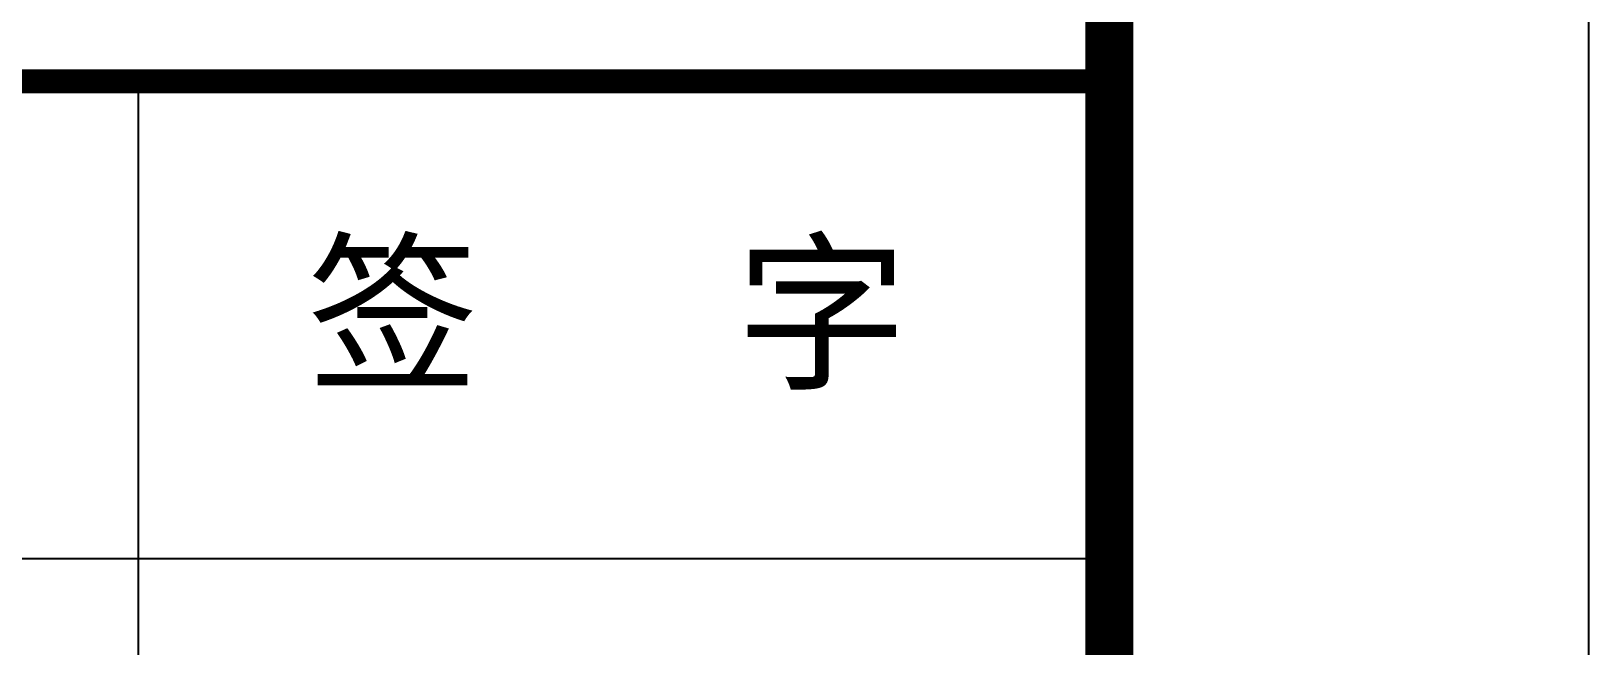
# Model space of a CAD drawing. Extents: x 32461 to 402082, y -617694 to 182569.
# Drawn here: x 225549 to 230423, y -315374 to -313450 of the extents above; entities that cross this region are included whole.
import ezdxf

# ---------------------------------------------------------------- set-up
doc = ezdxf.new("R2010")
doc.units = 0
doc.header["$LTSCALE"] = 1000
doc.header["$MEASUREMENT"] = 0
doc.layers.add('PUB_TITLE', color=4, linetype='CONTINUOUS')
doc.layers.add('图框', color=4, linetype='CONTINUOUS')
doc.styles.add('STYLE-黑体', font='simhei.ttf')

msp = doc.modelspace()

# ---------------------------------------------------------------- linework, layer by layer
at = {"layer": 'PUB_TITLE'}
msp.add_lwpolyline([(74273.1, -361979.9), (230423.1, -361979.9), (230423.1, -298979.9), (74273.1, -298979.9)], close=True, dxfattribs=at)
at = {"layer": 'PUB_TITLE', "const_width": 150}
msp.add_lwpolyline([(78023.1, -360479.9), (228923.1, -360479.9), (228923.1, -300479.9), (78023.1, -300479.9)], close=True, dxfattribs=at)
at = {"layer": '图框', "color": 0}
msp.add_line((219909.2, -315101), (228923.1, -315101), dxfattribs=at)
msp.add_line((219909.2, -315101), (228923.1, -315101), dxfattribs=at)
at = {"layer": '图框', "color": 4, "const_width": 147.9}
msp.add_lwpolyline([(219909.2, -300479.9), (228923.1, -300479.9), (228923.1, -360479.9), (219909.2, -360479.9)], close=True, dxfattribs=at)
at = {"layer": '图框', "color": 0, "const_width": 75}
msp.add_lwpolyline([(219909.2, -313607), (228923.1, -313607), (228923.1, -328845.8), (219909.2, -328845.8)], close=True, dxfattribs=at)
at = {"layer": '图框', "color": 0}
for points in [[(225885.2, -315101), (225885.2, -313607)], [(225885.2, -323766.2), (225885.2, -315101)]]:
    msp.add_lwpolyline(points, dxfattribs=at)

# ---------------------------------------------------------------- texts
at = {"layer": '图框', "color": 0, "style": 'STYLE-黑体'}
msp.add_text('签   字', height=394.42, dxfattribs=at).set_placement((226411.5, -314529.8))

doc.saveas('drawing.dxf')
